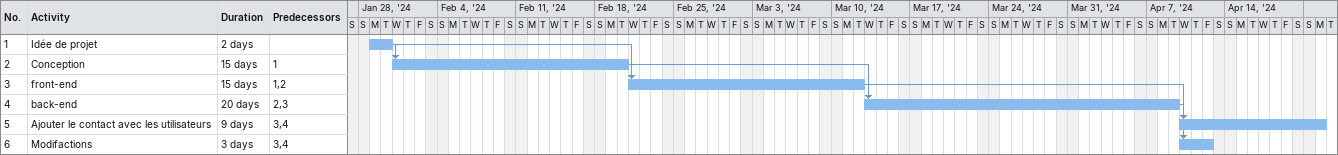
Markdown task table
| ID | Task | Duration | Start | Finish | Predecessors |
|---|---|---|---|---|---|
| 1 | Idée de projet | 2d | 2024-01-29 | 2024-01-30 |  |
| 2 | Conception | 15d | 2024-01-31 | 2024-02-20 | 1 |
| 3 | front-end | 15d | 2024-02-21 | 2024-03-12 | 1, 2 |
| 4 | back-end | 20d | 2024-03-13 | 2024-04-09 | 2, 3 |
| 5 | Ajouter le contact avec les utilisateurs | 9d | 2024-04-10 | 2024-04-22 | 3, 4 |
| 6 | Modifactions | 3d | 2024-04-10 | 2024-04-12 | 3, 4 |
